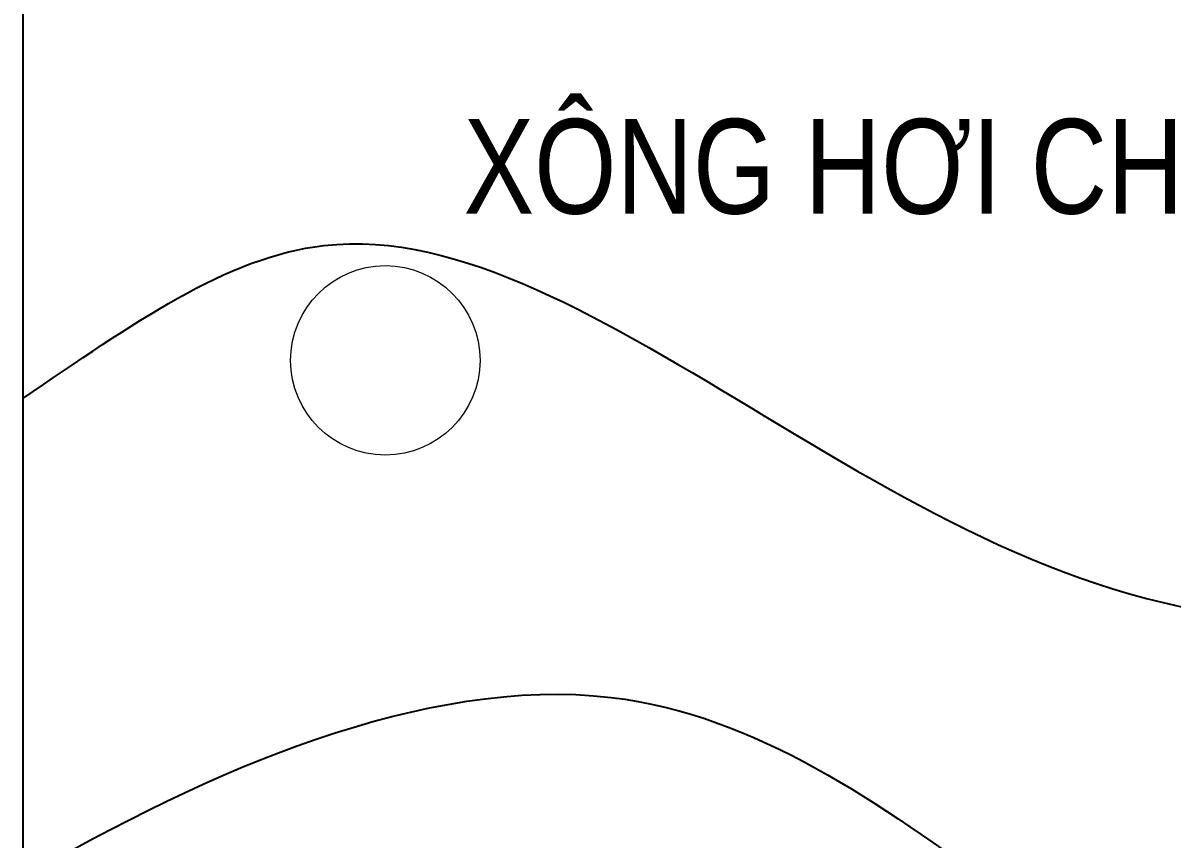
# Model space of a CAD drawing. Header units: millimetres. Extents: x -343543 to 400519, y -115663 to 104219.
# Drawn here: x -320673 to -318005, y 11767 to 13663 of the extents above; entities that cross this region are included whole.
import ezdxf

# ---------------------------------------------------------------- set-up
doc = ezdxf.new("R2010")
doc.units = ezdxf.units.MM
doc.layers.get('0').update_dxf_attribs({"color": 231, "lineweight": 0})
for name, color, linetype, lineweight in [('A-PATT', 252, 'Continuous', 9), ('A-SYMBOLS', 10, 'Continuous', 13), ('XREF MAT BANG TUONG XAY$0$$1$A-TEXT', 8, 'Continuous', 25)]:
    doc.layers.add(name, color=color, linetype=linetype, lineweight=lineweight)
doc.layers.add('XREF MAT BANG TUONG XAY$0$A-FURN', color=8, linetype='Continuous')
doc.styles.add('XREF MAT BANG TUONG XAY$0$Arial', font='arial.ttf', dxfattribs={"width": 0.8})

# ---------------------------------------------------------------- blocks, each defined once
blk = doc.blocks.new('XREF MAT BANG NOI THAT')
at = {"color": 8}
blk.add_circle((18731.6, 12879.4), 220, dxfattribs=at)
blk = doc.blocks.new('01.Xref _MB T1')
at = {"layer": 'XREF MAT BANG TUONG XAY$0$A-FURN', "color": 8}
blk.add_line((17890, 14590), (17890, 9619.99999), dxfattribs=at)
for points, knots in [([(17890, 12791.19452), (18145.64, 12964.16789), (18954.45586, 13550.72637), (20349.99786, 11803.99999), (21791.80883, 12520.38584), (22110.00141, 12719.96651)], [94.0029418503, 94.0029418503, 94.0029418503, 94.0029418503, 978.6885014186, 3422.2793317458, 4745.8942007703, 4745.8942007703, 4745.8942007703, 4745.8942007703]), ([(17890, 11676.91984), (18315.60652, 11925.74), (19622.38453, 12495.27144), (20709.94154, 10808.31125), (21723.40813, 11430.73324), (22110.00141, 11685.87391)], [94.7559997142, 94.7559997142, 94.7559997142, 94.7559997142, 1401.9041701629, 3448.737762724, 4698.0557983473, 4698.0557983473, 4698.0557983473, 4698.0557983473])]:
    blk.add_open_spline(points, degree=3, knots=knots, dxfattribs=at)
at = {"layer": 'XREF MAT BANG TUONG XAY$0$$1$A-TEXT', "color": 8, "style": 'XREF MAT BANG TUONG XAY$0$Arial', "width": 0.8}
blk.add_text('XÔNG HƠI CHUNG', height=220, dxfattribs=at).set_placement((18913.22834, 13220.21537))
at = {"layer": 'A-PATT', "color": 8}
blk.add_blockref('XREF MAT BANG NOI THAT', (0, 0), dxfattribs=at)

msp = doc.modelspace()

# ---------------------------------------------------------------- block references
at = {"layer": 'A-SYMBOLS'}
msp.add_blockref('01.Xref _MB T1', (-338563.5, 0), dxfattribs=at)

doc.saveas('drawing.dxf')
